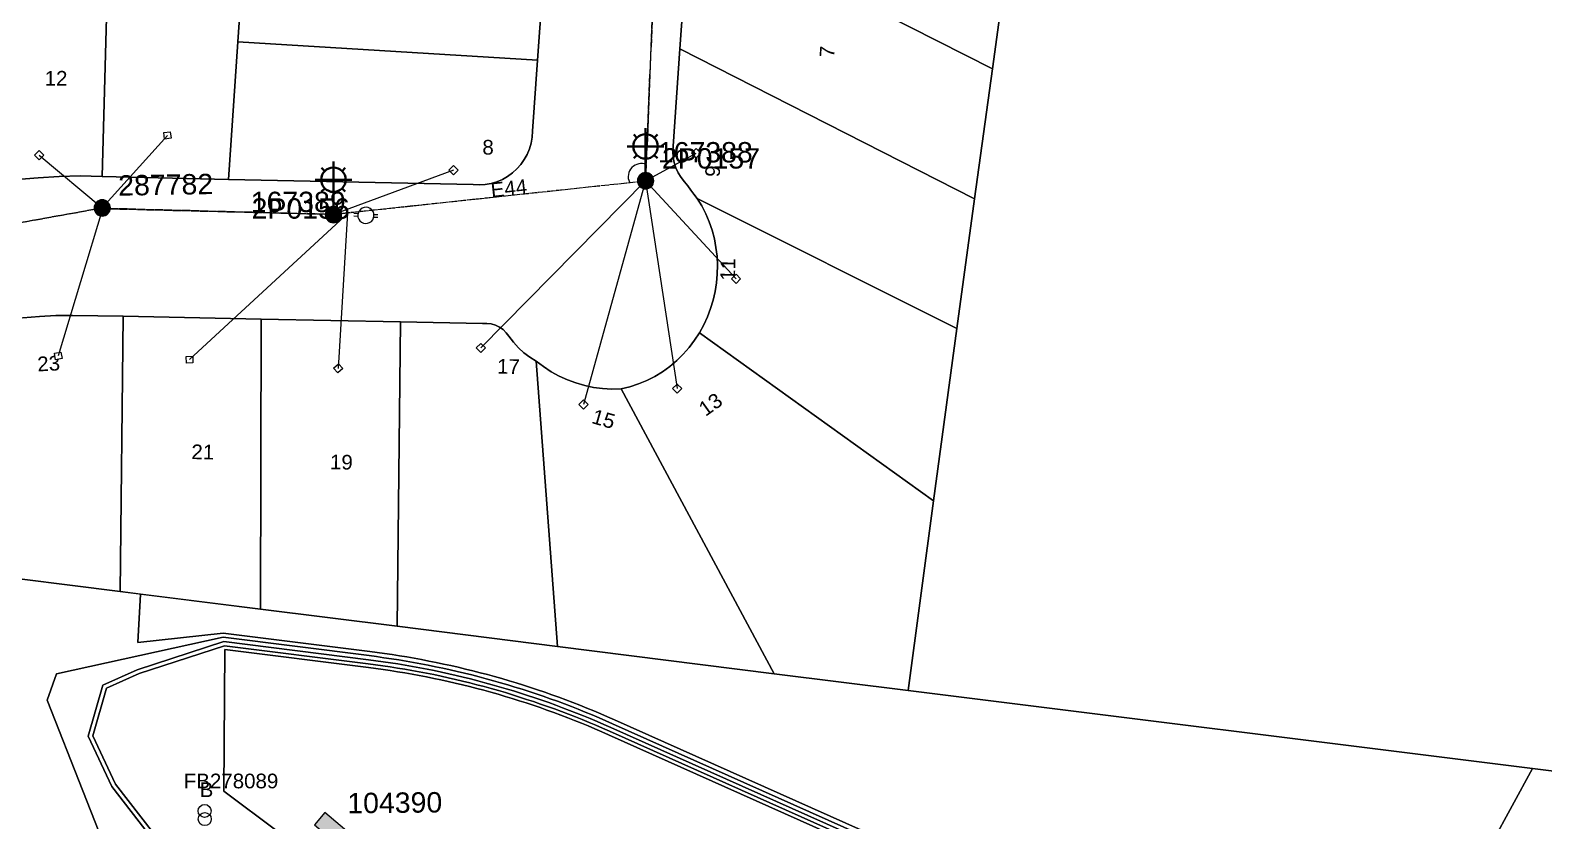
# Model space of a CAD drawing. Header units: metres. Extents: x 302407 to 305113, y 6184433 to 6187336.
# Drawn here: x 302676.1 to 302861.9, y 6186772.6 to 6186869.7 of the extents above; entities that cross this region are included whole.
import ezdxf
from ezdxf.enums import TextEntityAlignment as Align

# ---------------------------------------------------------------- set-up
doc = ezdxf.new("R2010")
doc.units = ezdxf.units.M
doc.linetypes.add('Cable Exist OH', pattern=[1, 1, 0])
doc.layers.get('0').update_dxf_attribs({"color": 6})
doc.layers.add('Cadastre Land Parcels_SP_EXT', color=7, linetype='Continuous', lineweight=5)
doc.layers.add('Cadastre Roads_SP_EXT', color=7, linetype='Continuous', lineweight=5)
for name, color, linetype in [('Duct_SP_EXT', 7, 'Continuous'), ('Equip_SP_LV_EXT', 7, 'Continuous'), ('Equip_SP_SL_EXT', 7, 'Continuous'), ('Mains_LV_EXT', 7, 'Continuous'), ('Mains_SL_EXT', 7, 'Continuous'), ('Services_SP_EXT', 7, 'Continuous'), ('SupportsOH_SP_TR_HV_LV_SL_EXT', 7, 'Continuous'), ('SupportsUG_SP_LV_EXT', 7, 'Continuous')]:
    doc.layers.add(name, color=color, linetype=linetype)
doc.styles.add('iecARIAL', font='arial.ttf', dxfattribs={"height": 2})
doc.styles.add('POLE_LABEL', font='arial.ttf')
doc.styles.get("Standard").update_dxf_attribs({"font": 'arial.ttf'})

# ---------------------------------------------------------------- blocks, each defined once
blk = doc.blocks.new('PILLAR_EXT')
blk.add_hatch(color=256).paths.add_polyline_path([(-2.475, 0.99), (-2.475, -0.99), (2.475, -0.99), (2.475, 0.99)])
blk.add_lwpolyline([(-2.475, -0.99), (2.475, -0.99), (2.475, 0.99), (-2.475, 0.99)], close=True)
at = {"style": 'iecARIAL', "flags": 8}
blk.add_attdef('ASSET_NUM', (1.5, 3.5), '', height=2.5, dxfattribs=at)
for tag, p, flags in [('OWNED_BY', (0, -0.2), 9), ('STATE', (0, -0.4), 9), ('SUPPORT_TYPE', (0, -0.6), 9), ('STREETNAME', (0, -1.8), 9), ('SUBURB', (0, -2), 1), ('USAGE', (0, -0.8), 9), ('LEGEND', (0, -1), 9), ('LOCATION', (0, -1.2), 9), ('NOTES', (0, -1.4), 9), ('PARENT', (0, -1.6), 9)]:
    blk.add_attdef(tag, p, '', height=0.2, dxfattribs=dict(flags=flags))
blk = doc.blocks.new('DUCT_EXT')
blk.add_circle((0, 0.8), 0.8)
at = {"flags": 1}
blk.add_attdef('Z', (0, 0), '', height=0.2, dxfattribs=at)
at = {"flags": 9}
for tag, p in [('DUCT_CODE', (0, 0)), ('XSECT_TYPE', (0, -0.2)), ('STATE', (0, -0.6)), ('FB_REFERENCE', (0, -0.4)), ('NOTES', (0, -0.8))]:
    blk.add_attdef(tag, text='', height=0.2, dxfattribs=at).set_placement(p, align=Align.MIDDLE_LEFT)
blk = doc.blocks.new('LV_OH_LINKS_OPEN_EXT')
for p, q in [((-0.17, 4.97), (-0.17, 5.46)), ((0.17, 4.97), (0.17, 5.46)), ((-0.17, 3), (-0.17, 2.5)), ((0.17, 3), (0.17, 2.5))]:
    blk.add_line(p, q)
blk.add_lwpolyline([(0, 2.99, 1), (0, 4.98, 1)], format="xyb", close=True)
at = {"flags": 9}
for tag, p in [('ACTUAL_STATUS', (0, 0)), ('CONSTRUCTED_VOLTAGE', (0, -0.2)), ('OPERATING_VOLTAGE', (0, -0.6)), ('ORIENTATION', (0, -0.8)), ('OWNED_BY', (0, -1)), ('STATE', (0, -1.2)), ('SWITCH_TYPE', (0, -1.4)), ('NO_PHASES', (0, -0.4)), ('USAGE', (0, -1.6)), ('LEGEND', (0, -1.8)), ('NOTES', (0, -2))]:
    blk.add_attdef(tag, text='', height=0.2, dxfattribs=at).set_placement(p, align=Align.MIDDLE_LEFT)
at = {"flags": 1}
blk.add_attdef('Z', (0, 0), '', height=0.2, dxfattribs=at)
blk = doc.blocks.new('SL_LANTERN_EXT')
at = {"lineweight": 40}
for p, q in [((-1.46, 5.68), (-1.06, 5.28)), ((0, 1.97), (0, 6.47)), ((1.46, 5.68), (1.06, 5.28)), ((-2.25, 4.22), (2.25, 4.22)), ((-1.46, 2.76), (-1.06, 3.16)), ((0, 0), (0, 2.72)), ((1.46, 2.76), (1.06, 3.16))]:
    blk.add_line(p, q, dxfattribs=at)
blk.add_circle((0, 4.22), 1.5, dxfattribs=at)
at = {"style": 'iecARIAL', "flags": 8}
blk.add_attdef('ASSET_NUM', (1.5, 1.5), '', height=2.5, dxfattribs=at)
for tag, p, height, flags in [('OPERATING_VOLTAGE', (0.98, -1.65), 0.2, 9), ('ORIENTATION', (0.98, -1.85), 0.2, 9), ('OWNED_BY', (0.98, -2.05), 0.2, 9), ('CONSTRUCTED_VOLTAGE', (0.98, -0.65), 0.2, 9), ('CONTROL_TYPE', (0.98, -0.85), 0.2, 9), ('LANTERN_PURPOSE', (0.98, -1.05), 0.2, 9), ('LANTERN_TYPE', (0.98, -1.25), 0.2, 9), ('NO_PHASES', (0.98, -1.45), 0.2, 9), ('LNUMBER', (2.18, -3.25), 2.5, 8), ('STATE', (0.98, -2.25), 0.2, 9), ('USAGE', (0.98, -2.45), 0.2, 9), ('CEXIST', (0.98, -2.65), 0.2, 9), ('CNEW', (0.98, -2.85), 0.2, 9), ('CNUMBER', (0.98, -3.05), 0.2, 9), ('CREMOVE', (0.98, -3.25), 0.2, 9), ('CREPLACE', (0.98, -3.45), 0.2, 9), ('LKINGHEIGHT', (0.98, -3.65), 0.2, 9), ('LBRACKET', (0.98, -3.85), 0.2, 9), ('LBRACKETVOCAB', (0.98, -4.05), 0.2, 9), ('LCATEGORY', (0.98, -4.25), 0.2, 9), ('LCHARGE1', (0.98, -4.45), 0.2, 9), ('LCHARGE1PERCENT', (0.98, -4.65), 0.2, 9), ('LCHARGE2', (0.98, -4.85), 0.2, 9), ('LCHARGE2PERCENT', (0.98, -5.05), 0.2, 9), ('LCHARGE3', (0.98, -5.25), 0.2, 9), ('LCHARGE3PERCENT', (0.98, -5.45), 0.2, 9), ('LEXIST', (0.98, -5.65), 0.2, 9), ('LLAMP', (0.98, -5.85), 0.2, 9), ('LLAMPVOCAB', (0.98, -6.05), 0.2, 9), ('LMAST', (0.98, -6.25), 0.2, 9), ('LMASTVOCAB', (0.98, -6.45), 0.2, 9), ('LNEW', (0.98, -6.65), 0.2, 9), ('LANTNUMBER', (0.98, -6.85), 0.2, 9), ('LOUTREACH', (0.98, -7.25), 0.2, 9), ('LOUTREACHVOCAB', (0.98, -7.45), 0.2, 9), ('STREETNAME', (0.98, -9.25), 0.2, 9), ('SUBURB', (0.98, -9.45), 0.2, 1), ('LRATECODE', (0.98, -7.65), 0.2, 9), ('LREMOVE', (0.98, -7.85), 0.2, 9), ('LREPLACE', (0.98, -8.05), 0.2, 9), ('LTYPE', (0.98, -8.25), 0.2, 9), ('LTYPEVOCAB', (0.98, -8.45), 0.2, 9), ('LEGEND', (0.98, -8.65), 0.2, 9), ('LOCATION', (0.98, -8.85), 0.2, 9), ('NOTES', (0.98, -9.05), 0.2, 9)]:
    blk.add_attdef(tag, p, '', height=height, dxfattribs=dict(flags=flags))
blk = doc.blocks.new('CCP_EXT')
at = {"flags": 9}
for tag, p in [('STATE', (0, -1.8)), ('LIFE_SUPPORT', (0, -1.6)), ('NOTES', (0, -2))]:
    blk.add_attdef(tag, text='', height=0.2, dxfattribs=at).set_placement(p, align=Align.MIDDLE_LEFT)
blk.add_wipeout([(0, 0.57), (0.57, 0), (0, -0.57), (-0.57, 0)])
blk.add_lwpolyline([(-0.57, 0), (0, 0.57), (0.57, 0), (0, -0.57), (-0.57, 0)])
at = {"flags": 1}
blk.add_attdef('Z', (0, 0), '', height=0.2, dxfattribs=at)
at = {"flags": 9}
for tag, p in [('CCP_TYPE', (0, 0)), ('CONSTRUCTED_VOLTAGE', (0, -0.2)), ('OPERATING_VOLTAGE', (0, -0.6)), ('ORIENTATION', (0, -0.8)), ('OWNED_BY', (0, -1)), ('NO_PHASES', (0, -0.4)), ('USAGE', (0, -1.2)), ('LEGEND', (0, -1.4))]:
    blk.add_attdef(tag, text='', height=0.2, dxfattribs=at).set_placement(p, align=Align.MIDDLE_LEFT)
blk = doc.blocks.new('POLE_EXT')
blk.add_hatch(color=256).paths.add_polyline_path([(-1, 0, 1), (1, 0, 1)])
blk.add_lwpolyline([(-1, 0, 1), (1, 0, 1)], format="xyb", close=True)
for tag, height, flags, p in [('pNumber', 2.5, 8, (-17.84, 2.07)), ('OWNED_BY', 0.2, 9, (1.35, -0.4)), ('SPECIAL_USE', 0.2, 9, (1.35, -0.8)), ('STATE', 0.2, 9, (1.35, -1)), ('cLV', 0.2, 9, (1.35, -1.4)), ('hDepth', 0.2, 9, (1.35, -1.6)), ('hDia', 0.2, 9, (1.35, -1.8)), ('PARENT', 0.2, 9, (1.35, -0.6)), ('USAGE', 0.2, 9, (1.35, -1.2)), ('cHV', 0.2, 9, (1.35, -2)), ('cLinedev', 0.2, 9, (1.35, -3.4)), ('pExisting', 0.2, 9, (1.35, -3.8)), ('LBRACKET', 0.2, 9, (1.35, -2.2)), ('LExisting', 0.2, 9, (1.35, -2.4)), ('LANTNUMBER', 0.2, 9, (1.35, -2.6)), ('LOther', 0.2, 9, (1.35, -2.8)), ('LRemove', 0.2, 9, (1.35, -3)), ('LEGEND', 0.2, 9, (1.35, -3.2)), ('LOCATION', 0.2, 9, (1.35, -3.6)), ('pFooting', 0.2, 9, (1.35, -4.4)), ('pNew', 0.2, 9, (1.35, -4.6)), ('pRelocate', 0.2, 9, (1.35, -5)), ('pRemove', 0.2, 9, (1.35, -5.2)), ('pReplace', 0.2, 9, (1.35, -5.4)), ('pStay', 0.2, 9, (1.35, -5.6)), ('PFNUMBER', 0.2, 9, (1.35, -4)), ('NEWPFNUMBER', 0.2, 9, (1.35, -4.2)), ('pType', 0.2, 9, (1.35, -5.8)), ('cspan', 0.2, 9, (1.35, -6)), ('STREETNAME', 0.2, 9, (1.35, -6.2)), ('SUBURB', 0.2, 9, (1.35, -6.4)), ('OPERATED_BY', 0.2, 9, (1.36, -7.01)), ('NOTES', 0.2, 9, (1.35, -6.6)), ('MAINTAINED_BY', 0.2, 9, (1.36, -6.81))]:
    blk.add_attdef(tag, text='', height=height, dxfattribs=dict(flags=flags)).set_placement(p, align=Align.MIDDLE_LEFT)
at = {"style": 'POLE_LABEL'}
for tag, height, flags, p in [('ASSET_NUM', 2.5, 8, (2, 2)), ('STRUCTURE_PLANT_NUMBER', 0.2, 9, (1.35, 0.03)), ('STREET_CODE', 0.2, 9, (1.35, -0.2))]:
    blk.add_attdef(tag, text='', height=height, dxfattribs=dict(at, flags=flags)).set_placement(p, align=Align.MIDDLE_LEFT)
at = {"flags": 1}
blk.add_attdef('Z', (1.35, -7.33), '', height=0.2, dxfattribs=at)

msp = doc.modelspace()

# ---------------------------------------------------------------- linework, layer by layer
at = {"layer": 'Cadastre Land Parcels_SP_EXT', "linetype": 'Continuous'}
for points in [[(302886.34, 6186971.96), (302807.38, 6186960.28), (302801.23, 6186916.3), (302800.8, 6186912.89), (302798.6, 6186896.95), (302796.46, 6186881.1), (302794.24, 6186864.93), (302792.04, 6186848.95), (302789.88, 6186833.04), (302786.98, 6186811.9), (302783.87, 6186788.63), (302860.5, 6186779.05), (302882.72, 6186776.27)], [(302812.67, 6186756.05), (302747.83, 6186785.02), (302746.99, 6186785.4), (302746.15, 6186785.76), (302745.3, 6186786.12), (302744.44, 6186786.47), (302743.59, 6186786.81), (302742.73, 6186787.14), (302741.87, 6186787.47), (302741.01, 6186787.79), (302740.14, 6186788.1), (302739.28, 6186788.41), (302738.4, 6186788.71), (302737.53, 6186789), (302736.66, 6186789.28), (302735.78, 6186789.55), (302734.9, 6186789.82), (302734.01, 6186790.08), (302733.13, 6186790.33), (302732.24, 6186790.57), (302731.35, 6186790.81), (302730.46, 6186791.04), (302729.57, 6186791.26), (302728.67, 6186791.47), (302727.77, 6186791.68), (302726.87, 6186791.87), (302725.97, 6186792.06), (302725.07, 6186792.24), (302724.17, 6186792.42), (302723.26, 6186792.58), (302722.36, 6186792.74), (302721.45, 6186792.89), (302720.54, 6186793.03), (302719.63, 6186793.17), (302718.72, 6186793.3), (302717.8, 6186793.41), (302699.83, 6186795.67), (302689.34, 6186794.5), (302689.67, 6186800.46), (302689.67, 6186800.46), (302687.18, 6186800.77), (302668.91, 6186803.06)], [(302850.54, 6186760.72), (302860.5, 6186779.05), (302783.87, 6186788.63), (302767.46, 6186790.69), (302740.86, 6186794.03), (302721.16, 6186796.5), (302721.16, 6186796.5), (302704.4, 6186798.61), (302689.67, 6186800.46), (302689.34, 6186794.5), (302699.83, 6186795.67), (302717.8, 6186793.41), (302718.72, 6186793.3), (302719.63, 6186793.17), (302720.54, 6186793.03), (302721.45, 6186792.89), (302722.36, 6186792.74), (302723.26, 6186792.58), (302724.17, 6186792.42), (302725.07, 6186792.24), (302725.97, 6186792.06), (302726.87, 6186791.87), (302727.77, 6186791.68), (302728.67, 6186791.47), (302729.57, 6186791.26), (302730.46, 6186791.04), (302731.35, 6186790.81), (302732.24, 6186790.57), (302733.13, 6186790.33), (302734.01, 6186790.08), (302734.9, 6186789.82), (302735.78, 6186789.55), (302736.66, 6186789.28), (302737.53, 6186789), (302738.4, 6186788.71), (302739.28, 6186788.41), (302740.14, 6186788.1), (302741.01, 6186787.79), (302741.87, 6186787.47), (302742.73, 6186787.14), (302743.59, 6186786.81), (302744.44, 6186786.47), (302745.3, 6186786.12), (302746.15, 6186785.76), (302746.99, 6186785.4), (302747.83, 6186785.02), (302812.67, 6186756.05)], [(302686.97, 6186765.17), (302678.2, 6186787.45), (302679.36, 6186790.68), (302699.82, 6186795.15), (302717.74, 6186792.9), (302718.65, 6186792.78), (302719.55, 6186792.65), (302720.46, 6186792.52), (302721.36, 6186792.38), (302722.27, 6186792.23), (302723.17, 6186792.07), (302724.07, 6186791.91), (302724.97, 6186791.73), (302725.87, 6186791.55), (302726.77, 6186791.37), (302727.66, 6186791.17), (302728.55, 6186790.96), (302729.44, 6186790.75), (302730.33, 6186790.53), (302731.22, 6186790.31), (302732.11, 6186790.07), (302732.99, 6186789.83), (302733.87, 6186789.58), (302734.75, 6186789.32), (302735.63, 6186789.05), (302736.5, 6186788.78), (302737.37, 6186788.5), (302738.24, 6186788.21), (302739.11, 6186787.92), (302739.97, 6186787.61), (302740.83, 6186787.3), (302741.69, 6186786.98), (302742.55, 6186786.66), (302743.4, 6186786.33), (302744.25, 6186785.98), (302745.1, 6186785.64), (302745.95, 6186785.28), (302746.79, 6186784.92), (302747.62, 6186784.55), (302812.46, 6186755.59)], [(302812.46, 6186755.59), (302747.62, 6186784.55), (302746.79, 6186784.92), (302745.95, 6186785.28), (302745.1, 6186785.64), (302744.25, 6186785.98), (302743.4, 6186786.33), (302742.55, 6186786.66), (302741.69, 6186786.98), (302740.83, 6186787.3), (302739.97, 6186787.61), (302739.11, 6186787.92), (302738.24, 6186788.21), (302737.37, 6186788.5), (302736.5, 6186788.78), (302735.63, 6186789.05), (302734.75, 6186789.32), (302733.87, 6186789.58), (302732.99, 6186789.83), (302732.11, 6186790.07), (302731.22, 6186790.31), (302730.33, 6186790.53), (302729.44, 6186790.75), (302728.55, 6186790.96), (302727.66, 6186791.17), (302726.77, 6186791.37), (302725.87, 6186791.55), (302724.97, 6186791.73), (302724.07, 6186791.91), (302723.17, 6186792.07), (302722.27, 6186792.23), (302721.36, 6186792.38), (302720.46, 6186792.52), (302719.55, 6186792.65), (302718.65, 6186792.78), (302717.74, 6186792.9), (302699.82, 6186795.15), (302699.82, 6186795.15), (302679.36, 6186790.68), (302678.2, 6186787.45), (302686.97, 6186765.17)], [(302812.23, 6186755.12), (302747.39, 6186784.09), (302746.55, 6186784.45), (302745.72, 6186784.81), (302744.87, 6186785.17), (302744.03, 6186785.51), (302743.18, 6186785.85), (302742.34, 6186786.18), (302741.48, 6186786.51), (302740.63, 6186786.83), (302739.77, 6186787.14), (302738.91, 6186787.44), (302738.05, 6186787.73), (302737.18, 6186788.02), (302736.31, 6186788.3), (302735.44, 6186788.57), (302734.57, 6186788.83), (302733.7, 6186789.09), (302732.82, 6186789.34), (302731.94, 6186789.58), (302731.06, 6186789.81), (302730.18, 6186790.04), (302729.29, 6186790.26), (302728.4, 6186790.47), (302727.51, 6186790.67), (302726.62, 6186790.87), (302725.73, 6186791.06), (302724.84, 6186791.24), (302723.94, 6186791.41), (302723.05, 6186791.57), (302722.15, 6186791.73), (302721.25, 6186791.88), (302720.35, 6186792.02), (302719.45, 6186792.15), (302718.54, 6186792.28), (302717.64, 6186792.39), (302699.88, 6186794.62), (302699.88, 6186794.62), (302689.27, 6186791.18), (302685.03, 6186789.29), (302683.24, 6186783.04), (302686.14, 6186776.86), (302693.98, 6186766.75)], [(302693.98, 6186766.75), (302686.14, 6186776.86), (302683.24, 6186783.04), (302685.03, 6186789.29), (302689.27, 6186791.18), (302699.88, 6186794.62), (302717.64, 6186792.39), (302718.54, 6186792.28), (302719.45, 6186792.15), (302720.35, 6186792.02), (302721.25, 6186791.88), (302722.15, 6186791.73), (302723.05, 6186791.57), (302723.94, 6186791.41), (302724.84, 6186791.24), (302725.73, 6186791.06), (302726.62, 6186790.87), (302727.51, 6186790.67), (302728.4, 6186790.47), (302729.29, 6186790.26), (302730.18, 6186790.04), (302731.06, 6186789.81), (302731.94, 6186789.58), (302732.82, 6186789.34), (302733.7, 6186789.09), (302734.57, 6186788.83), (302735.44, 6186788.57), (302736.31, 6186788.3), (302737.18, 6186788.02), (302738.05, 6186787.73), (302738.91, 6186787.44), (302739.77, 6186787.14), (302740.63, 6186786.83), (302741.48, 6186786.51), (302742.34, 6186786.18), (302743.18, 6186785.85), (302744.03, 6186785.51), (302744.87, 6186785.17), (302745.72, 6186784.81), (302746.55, 6186784.45), (302747.39, 6186784.09), (302812.23, 6186755.12)], [(302694.37, 6186767.11), (302686.62, 6186777.11), (302683.82, 6186783.08), (302685.5, 6186788.92), (302689.49, 6186790.71), (302699.98, 6186794.11), (302717.61, 6186791.9), (302718.51, 6186791.78), (302719.41, 6186791.66), (302720.31, 6186791.52), (302721.21, 6186791.38), (302722.1, 6186791.24), (302722.99, 6186791.08), (302723.89, 6186790.92), (302724.78, 6186790.75), (302725.67, 6186790.57), (302726.56, 6186790.38), (302727.44, 6186790.19), (302728.33, 6186789.98), (302729.21, 6186789.77), (302730.09, 6186789.56), (302730.97, 6186789.33), (302731.85, 6186789.1), (302732.72, 6186788.86), (302733.59, 6186788.61), (302734.46, 6186788.36), (302735.33, 6186788.09), (302736.2, 6186787.82), (302737.06, 6186787.54), (302737.92, 6186787.26), (302738.78, 6186786.96), (302739.64, 6186786.66), (302740.49, 6186786.36), (302741.34, 6186786.04), (302742.19, 6186785.72), (302743.04, 6186785.39), (302743.88, 6186785.05), (302744.72, 6186784.71), (302745.55, 6186784.36), (302746.39, 6186784), (302747.22, 6186783.63), (302812.05, 6186754.66)], [(302812.05, 6186754.66), (302747.22, 6186783.63), (302746.39, 6186784), (302745.55, 6186784.36), (302744.72, 6186784.71), (302743.88, 6186785.05), (302743.04, 6186785.39), (302742.19, 6186785.72), (302741.34, 6186786.04), (302740.49, 6186786.36), (302739.64, 6186786.66), (302738.78, 6186786.96), (302737.92, 6186787.26), (302737.06, 6186787.54), (302736.2, 6186787.82), (302735.33, 6186788.09), (302734.46, 6186788.36), (302733.59, 6186788.61), (302732.72, 6186788.86), (302731.85, 6186789.1), (302730.97, 6186789.33), (302730.09, 6186789.56), (302729.21, 6186789.77), (302728.33, 6186789.98), (302727.44, 6186790.19), (302726.56, 6186790.38), (302725.67, 6186790.57), (302724.78, 6186790.75), (302723.89, 6186790.92), (302722.99, 6186791.08), (302722.1, 6186791.24), (302721.21, 6186791.38), (302720.31, 6186791.52), (302719.41, 6186791.66), (302718.51, 6186791.78), (302717.61, 6186791.9), (302699.98, 6186794.11), (302699.98, 6186794.11), (302689.49, 6186790.71), (302685.5, 6186788.92), (302683.82, 6186783.08), (302686.62, 6186777.11), (302694.37, 6186767.11)], [(302811.92, 6186754.22), (302747.1, 6186783.2), (302746.28, 6186783.56), (302745.45, 6186783.92), (302744.62, 6186784.27), (302743.78, 6186784.62), (302742.94, 6186784.95), (302742.1, 6186785.28), (302741.26, 6186785.6), (302740.41, 6186785.92), (302739.56, 6186786.22), (302738.71, 6186786.52), (302737.86, 6186786.81), (302737, 6186787.1), (302736.14, 6186787.37), (302735.28, 6186787.64), (302734.42, 6186787.9), (302733.55, 6186788.16), (302732.68, 6186788.41), (302731.81, 6186788.65), (302730.94, 6186788.88), (302730.06, 6186789.1), (302729.19, 6186789.32), (302728.31, 6186789.53), (302727.43, 6186789.73), (302726.55, 6186789.92), (302725.66, 6186790.11), (302724.78, 6186790.29), (302723.89, 6186790.46), (302723.01, 6186790.62), (302722.12, 6186790.78), (302721.23, 6186790.92), (302720.33, 6186791.06), (302719.44, 6186791.19), (302718.55, 6186791.32), (302717.65, 6186791.44), (302700.02, 6186793.65), (302699.9, 6186776.26), (302713.23, 6186766.3)], [(302713.23, 6186766.3), (302699.9, 6186776.26), (302700.02, 6186793.65), (302717.65, 6186791.44), (302718.55, 6186791.32), (302719.44, 6186791.19), (302720.33, 6186791.06), (302721.23, 6186790.92), (302722.12, 6186790.78), (302723.01, 6186790.62), (302723.89, 6186790.46), (302724.78, 6186790.29), (302725.66, 6186790.11), (302726.55, 6186789.92), (302727.43, 6186789.73), (302728.31, 6186789.53), (302729.19, 6186789.32), (302730.06, 6186789.1), (302730.94, 6186788.88), (302731.81, 6186788.65), (302732.68, 6186788.41), (302733.55, 6186788.16), (302734.42, 6186787.9), (302735.28, 6186787.64), (302736.14, 6186787.37), (302737, 6186787.1), (302737.86, 6186786.81), (302738.71, 6186786.52), (302739.56, 6186786.22), (302740.41, 6186785.92), (302741.26, 6186785.6), (302742.1, 6186785.28), (302742.94, 6186784.95), (302743.78, 6186784.62), (302744.62, 6186784.27), (302745.45, 6186783.92), (302746.28, 6186783.56), (302747.1, 6186783.2), (302811.92, 6186754.22)]]:
    msp.add_lwpolyline(points, dxfattribs=at)
for points in [[(302702.78, 6186884.83), (302703.88, 6186901.44), (302700.46, 6186898.44), (302686.08, 6186892.29), (302684.95, 6186851.72), (302700.47, 6186851.35), (302701.61, 6186868.22), (302702.78, 6186884.83)], [(302796.46, 6186881.1), (302758.23, 6186900.35), (302757.05, 6186883.79), (302794.24, 6186864.93), (302796.46, 6186881.1)], [(302684.95, 6186851.72), (302686.08, 6186892.29), (302682.79, 6186890.88), (302670.4, 6186885.57), (302669.39, 6186850.71), (302671.94, 6186851.06), (302674.52, 6186851.33), (302677.1, 6186851.54), (302679.68, 6186851.69), (302682.26, 6186851.77), (302684.95, 6186851.72)], [(302739.48, 6186881.32), (302702.78, 6186884.83), (302701.61, 6186868.22), (302738.39, 6186865.98), (302739.48, 6186881.32)], [(302794.24, 6186864.93), (302757.05, 6186883.79), (302755.86, 6186867.37), (302792.04, 6186848.95), (302794.24, 6186864.93)], [(302738.39, 6186865.98), (302701.61, 6186868.22), (302700.47, 6186851.35), (302730.5, 6186850.72), (302731.23, 6186850.69), (302731.97, 6186850.73), (302732.69, 6186850.86), (302733.4, 6186851.07), (302734.08, 6186851.35), (302734.72, 6186851.71), (302735.31, 6186852.14), (302735.86, 6186852.63), (302736.35, 6186853.18), (302736.77, 6186853.78), (302737.13, 6186854.42), (302737.41, 6186855.1), (302737.61, 6186855.81), (302737.73, 6186856.54), (302737.77, 6186857.27), (302738.39, 6186865.98)], [(302792.04, 6186848.95), (302755.86, 6186867.37), (302755.04, 6186855.44), (302754.99, 6186854.77), (302755.03, 6186854.09), (302755.15, 6186853.42), (302755.36, 6186852.78), (302755.65, 6186852.17), (302756.01, 6186851.59), (302756.44, 6186851.07), (302756.83, 6186850.56), (302757.21, 6186850.04), (302757.6, 6186849.53), (302758, 6186849.02), (302789.88, 6186833.04), (302792.04, 6186848.95)], [(302789.88, 6186833.04), (302758, 6186849.02), (302758.56, 6186848.1), (302759.05, 6186847.13), (302759.47, 6186846.13), (302759.82, 6186845.1), (302760.1, 6186844.05), (302760.3, 6186842.98), (302760.43, 6186841.91), (302760.49, 6186840.82), (302760.46, 6186839.74), (302760.37, 6186838.65), (302760.2, 6186837.58), (302759.95, 6186836.52), (302759.64, 6186835.49), (302759.25, 6186834.47), (302758.79, 6186833.49), (302758.27, 6186832.53), (302786.98, 6186811.9), (302789.88, 6186833.04)], [(302687.53, 6186834.55), (302681.32, 6186834.66), (302679.29, 6186834.64), (302677.27, 6186834.54), (302675.25, 6186834.36), (302673.24, 6186834.1), (302671.24, 6186833.77), (302669.27, 6186833.38), (302668.91, 6186803.06), (302687.18, 6186800.77), (302687.53, 6186834.55)], [(302704.5, 6186834.2), (302687.53, 6186834.55), (302687.18, 6186800.77), (302704.4, 6186798.61), (302704.5, 6186834.2)], [(302721.16, 6186796.5), (302721.59, 6186833.86), (302704.5, 6186834.2), (302704.4, 6186798.61), (302721.16, 6186796.5)], [(302738.25, 6186829.06), (302737.47, 6186829.53), (302736.73, 6186830.08), (302736.05, 6186830.69), (302735.43, 6186831.37), (302734.88, 6186832.11), (302734.56, 6186832.54), (302734.17, 6186832.92), (302733.72, 6186833.22), (302733.24, 6186833.46), (302732.72, 6186833.61), (302732.18, 6186833.67), (302731.64, 6186833.65), (302721.59, 6186833.86), (302721.16, 6186796.5), (302740.86, 6186794.03), (302738.25, 6186829.06)], [(302786.98, 6186811.9), (302758.27, 6186832.53), (302757.67, 6186831.6), (302757, 6186830.72), (302756.27, 6186829.89), (302755.48, 6186829.11), (302754.63, 6186828.4), (302753.73, 6186827.75), (302752.79, 6186827.18), (302751.8, 6186826.68), (302750.78, 6186826.25), (302749.73, 6186825.91), (302748.65, 6186825.63), (302767.46, 6186790.69), (302783.87, 6186788.63), (302786.98, 6186811.9)], [(302748.65, 6186825.63), (302747.51, 6186825.62), (302746.39, 6186825.69), (302745.28, 6186825.83), (302744.19, 6186826.06), (302743.11, 6186826.37), (302742.06, 6186826.75), (302741.05, 6186827.22), (302740.06, 6186827.75), (302739.13, 6186828.37), (302738.25, 6186829.06), (302740.86, 6186794.03), (302767.46, 6186790.69), (302748.65, 6186825.63)], [(302882.72, 6186776.27), (302860.5, 6186779.05), (302850.54, 6186760.72), (302871.42, 6186733.44), (302888.25, 6186746.31), (302880.21, 6186770.63), (302901.12, 6186772.26), (302959.48, 6186764.96), (302960.02, 6186766.61), (302882.72, 6186776.27)]]:
    msp.add_lwpolyline(points, close=True, dxfattribs=at)
at = {"layer": 'Mains_LV_EXT', "linetype": 'Cable Exist OH'}
for points in [[(302753.04, 6186885.06), (302751.66, 6186851.18)], [(302654.95, 6186842.46), (302684.97, 6186847.85)], [(302684.89, 6186847.77), (302713.34, 6186847.06)]]:
    msp.add_lwpolyline(points, dxfattribs=at)
at = {"layer": 'Mains_LV_EXT', "linetype": 'Continuous'}
msp.add_lwpolyline([(302751.76, 6186853.18, 0.677471), (302749.67, 6186851.01)], format="xyb", dxfattribs=at)
at = {"layer": 'Mains_SL_EXT', "linetype": 'Cable Exist OH'}
for points in [[(302751.66, 6186851.18), (302753.09, 6186885.79), (302755.91, 6186925.09)], [(302655.02, 6186842.53), (302684.82, 6186847.85), (302713.35, 6186847.09)]]:
    msp.add_lwpolyline(points, dxfattribs=at)

# ---------------------------------------------------------------- block references
at = {"layer": 'Duct_SP_EXT', "rotation": 271.3971810256702}
for p in [(302696.74, 6186773.82), (302696.76, 6186772.82)]:
    msp.add_blockref('DUCT_EXT', p, dxfattribs=at)
at = {"layer": 'Equip_SP_LV_EXT', "rotation": 267.7192935706688}
msp.add_blockref('LV_OH_LINKS_OPEN_EXT', (302713.35, 6186847.09), dxfattribs=at)
at = {"layer": 'Equip_SP_SL_EXT'}
ref = msp.add_blockref('SL_LANTERN_EXT', (302751.66, 6186851.18), dxfattribs=at)
ref.add_attrib('ASSET_NUM', '167388', dxfattribs={"layer": '0', "height": 2.5, "style": 'iecARIAL'}).set_placement((302753.16, 6186852.68), align=Align.BOTTOM_LEFT)
ref = msp.add_blockref('SL_LANTERN_EXT', (302713.35, 6186847.09), dxfattribs=at)
ref.add_attrib('ASSET_NUM', '167389', dxfattribs={"layer": '0', "height": 2.5, "rotation": 359.9929, "style": 'iecARIAL'}).set_placement((302714.85, 6186848.59), align=Align.MIDDLE_RIGHT)
at = {"layer": 'SupportsOH_SP_TR_HV_LV_SL_EXT'}
ref = msp.add_blockref('POLE_EXT', (302684.97, 6186847.85), dxfattribs=at)
ref.add_attrib('ASSET_NUM', '287782', dxfattribs={"layer": '0', "height": 2.5, "rotation": 1, "style": 'POLE_LABEL'}).set_placement((302686.97, 6186848.6), align=Align.BOTTOM_LEFT)
ref = msp.add_blockref('POLE_EXT', (302713.35, 6186847.03), dxfattribs=at)
ref.add_attrib('ASSET_NUM', '2P0156', dxfattribs={"layer": '0', "height": 2.5, "style": 'POLE_LABEL'}).set_placement((302715.35, 6186847.78), align=Align.MIDDLE_RIGHT)
at = {"layer": 'SupportsUG_SP_LV_EXT'}
ref = msp.add_blockref('PILLAR_EXT', (302713.55, 6186771.3), dxfattribs=dict(at, rotation=319.5220936307196))
ref.add_attrib('ASSET_NUM', '104390', dxfattribs={"layer": '0', "height": 2.5, "rotation": 0.563, "style": 'iecARIAL'}).set_placement((302715.05, 6186774.8), align=Align.MIDDLE_LEFT)

# ---------------------------------------------------------------- texts
at = {"layer": 'Cadastre Land Parcels_SP_EXT'}
for s, rotation, p in [('7', 85.8958, (302774.8, 6186866.26)), ('9', 85.8679, (302760.74, 6186851.59)), ('11', 88.7972, (302762.63, 6186838.88)), ('23', 2.9993, (302677.05, 6186827.78)), ('17', 358.8452, (302733.42, 6186827.52)), ('13', 35.4891, (302759.01, 6186822.19)), ('15', 343.9982, (302744.92, 6186821.47)), ('21', 358.7956, (302695.9, 6186817.03)), ('19', 358.8083, (302712.91, 6186815.79))]:
    msp.add_text(s, height=1.8, rotation=rotation, dxfattribs=at).set_placement(p)
for s, p in [('12', (302677.91, 6186862.86)), ('8', (302731.63, 6186854.4))]:
    msp.add_text(s, height=1.8, dxfattribs=at).set_placement(p)
at = {"layer": 'Duct_SP_EXT'}
for s, p in [('FB278089', (302694.98, 6186776.62)), ('B', (302696.93, 6186775.55))]:
    msp.add_text(s, height=1.8, dxfattribs=at).set_placement(p)
at = {"layer": 'Mains_LV_EXT'}
msp.add_text('E44', height=1.8, rotation=6.3086, dxfattribs=at).set_placement((302732.76, 6186849.12))

# ---------------------------------------------------------------- next in the draw order: block references
at = {"layer": 'Services_SP_EXT'}
for p, rotation in [((302692.98, 6186856.74), 52.35237934978252), ((302679.57, 6186829.69), 325.2221686289184), ((302695.7, 6186829.23), 316.5481576864903), ((302713.94, 6186828.16), 86.86975514069455)]:
    msp.add_blockref('CCP_EXT', p, dxfattribs=dict(at, rotation=rotation))
for p in [(302677.23, 6186854.34), (302757.88, 6186854.56), (302728.07, 6186852.49), (302762.76, 6186839.13), (302731.44, 6186830.66), (302755.54, 6186825.67), (302744.05, 6186823.73)]:
    msp.add_blockref('CCP_EXT', p, dxfattribs=at)

# ---------------------------------------------------------------- next in the draw order: linework, layer by layer
at = {"layer": 'Cadastre Roads_SP_EXT', "linetype": 'Continuous'}
for points in [[(302675.25, 6186834.36), (302677.27, 6186834.54), (302679.29, 6186834.64), (302681.32, 6186834.66), (302687.53, 6186834.55), (302704.5, 6186834.2), (302721.59, 6186833.86), (302731.64, 6186833.65), (302732.18, 6186833.67), (302732.72, 6186833.61), (302733.24, 6186833.46), (302733.72, 6186833.22), (302734.17, 6186832.92), (302734.56, 6186832.54), (302734.88, 6186832.11), (302735.43, 6186831.37), (302736.05, 6186830.69), (302736.73, 6186830.08), (302737.47, 6186829.53), (302738.25, 6186829.06), (302739.13, 6186828.37), (302740.06, 6186827.75), (302741.05, 6186827.22), (302742.06, 6186826.75), (302743.11, 6186826.37), (302744.19, 6186826.06), (302745.28, 6186825.83), (302746.39, 6186825.69), (302747.51, 6186825.62), (302748.65, 6186825.63), (302749.73, 6186825.91), (302750.78, 6186826.25), (302751.8, 6186826.68), (302752.79, 6186827.18), (302753.73, 6186827.75), (302754.63, 6186828.4), (302755.48, 6186829.11), (302756.27, 6186829.89), (302757, 6186830.72), (302757.67, 6186831.6), (302758.27, 6186832.53), (302758.79, 6186833.49), (302759.25, 6186834.47), (302759.64, 6186835.49), (302759.95, 6186836.52), (302760.2, 6186837.58), (302760.37, 6186838.65), (302760.46, 6186839.74), (302760.49, 6186840.82), (302760.43, 6186841.91), (302760.3, 6186842.98), (302760.1, 6186844.05), (302759.82, 6186845.1), (302759.47, 6186846.13), (302759.05, 6186847.13), (302758.56, 6186848.1), (302758, 6186849.02), (302757.6, 6186849.53), (302757.21, 6186850.04), (302756.83, 6186850.56), (302756.44, 6186851.07), (302756.01, 6186851.59), (302755.65, 6186852.17), (302755.36, 6186852.78), (302755.15, 6186853.42), (302755.03, 6186854.09), (302754.99, 6186854.77), (302755.04, 6186855.44), (302755.86, 6186867.37), (302757.05, 6186883.79)], [(302739.48, 6186881.32), (302738.39, 6186865.98), (302737.77, 6186857.27), (302737.73, 6186856.54), (302737.61, 6186855.81), (302737.41, 6186855.1), (302737.13, 6186854.42), (302736.77, 6186853.78), (302736.35, 6186853.18), (302735.86, 6186852.63), (302735.31, 6186852.14), (302734.72, 6186851.71), (302734.08, 6186851.35), (302733.4, 6186851.07), (302732.69, 6186850.86), (302731.97, 6186850.73), (302731.23, 6186850.69), (302730.5, 6186850.72), (302700.47, 6186851.35), (302684.95, 6186851.72), (302682.26, 6186851.77), (302679.68, 6186851.69), (302677.1, 6186851.54), (302674.52, 6186851.33)]]:
    msp.add_lwpolyline(points, dxfattribs=at)
at = {"layer": 'Mains_LV_EXT', "linetype": 'Cable Exist OH'}
msp.add_lwpolyline([(302713.34, 6186847.06), (302751.66, 6186851.18)], dxfattribs=at)
at = {"layer": 'Mains_SL_EXT', "linetype": 'Cable Exist OH'}
msp.add_lwpolyline([(302713.35, 6186847.09), (302751.66, 6186851.18)], dxfattribs=at)
at = {"layer": 'Services_SP_EXT'}
for points in [[(302684.97, 6186847.85), (302692.98, 6186856.74)], [(302677.23, 6186854.34), (302684.97, 6186847.85)], [(302751.66, 6186851.18), (302757.88, 6186854.56)], [(302728.07, 6186852.49), (302713.35, 6186847.03)], [(302751.66, 6186851.18), (302731.44, 6186830.66)], [(302751.66, 6186851.18), (302744.05, 6186823.73)], [(302751.66, 6186851.18), (302762.76, 6186839.13)], [(302751.66, 6186851.18), (302755.54, 6186825.67)], [(302685.04, 6186847.85), (302679.57, 6186829.69)], [(302715.23, 6186847.29), (302695.7, 6186829.23)], [(302715.07, 6186847.25), (302713.94, 6186828.16)]]:
    msp.add_lwpolyline(points, dxfattribs=at)

# ---------------------------------------------------------------- next in the draw order: block references
at = {"layer": 'SupportsOH_SP_TR_HV_LV_SL_EXT'}
ref = msp.add_blockref('POLE_EXT', (302751.66, 6186851.18), dxfattribs=at)
ref.add_attrib('ASSET_NUM', '2P0157', dxfattribs={"layer": '0', "height": 2.5, "style": 'POLE_LABEL'}).set_placement((302753.67, 6186851.93), align=Align.BOTTOM_LEFT)

doc.saveas('drawing.dxf')
